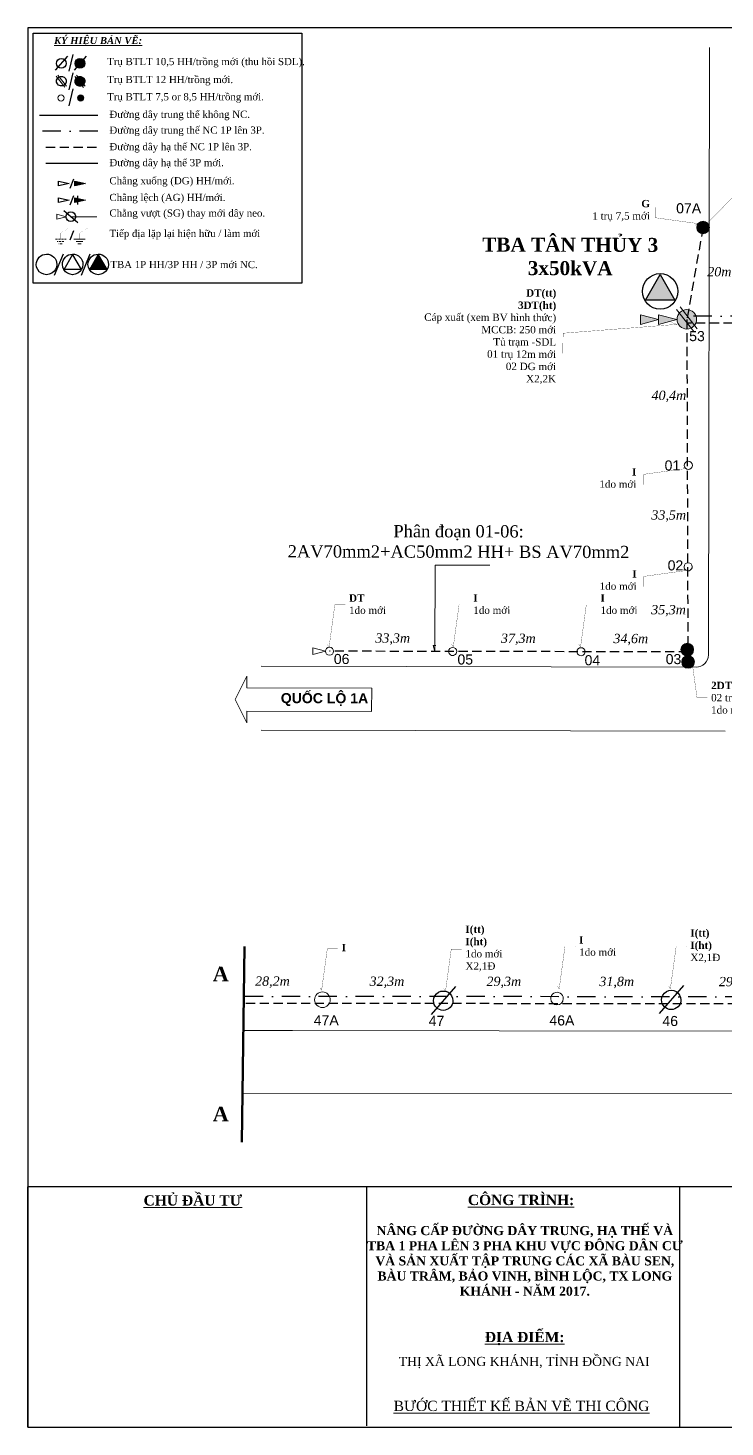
# Model space of a CAD drawing. Header units: metres. Extents: x 429925 to 893472, y 1245258 to 2552490.
# Drawn here: x 435370 to 435655, y 1260101 to 1260673 of the extents above; entities that cross this region are included whole.
import ezdxf

# ---------------------------------------------------------------- set-up
doc = ezdxf.new("R2010")
doc.units = ezdxf.units.M
doc.linetypes.add('DASHDOT', pattern=[1, 0.5, -0.25, 0, -0.25])
doc.linetypes.add('DASHED2', pattern=[0.375, 0.25, -0.125])
doc.layers.add('duong', color=2, linetype='Continuous', lineweight=15)
doc.layers.add('duong bao', color=3, linetype='Continuous', lineweight=13)
doc.layers.add('KHUNGBANVE', color=6, linetype='Continuous')
doc.styles.add('DAURAO', font='arial.ttf')
doc.styles.get("Standard").update_dxf_attribs({"font": 'arial.ttf'})
doc.styles.add('Unicode', font='times.ttf')
doc.linetypes.add('RAOKEM10', pattern='A,2.5,["x",DAURAO,S=0.75,R=0,X=0,Y=-0.252],2.5', length=5)

# ---------------------------------------------------------------- blocks, each defined once
blk = doc.blocks.new('A$C46BF4DDC')
at = {"color": 9, "linetype": 'Continuous'}
blk.add_line((9.91, 11.46), (0, 0), dxfattribs=at)
blk.add_lwpolyline([(0.89, 5.61, -1), (8.82, 5.61, -1)], format="xyb", close=True, dxfattribs=at)
blk = doc.blocks.new('A$C6542344A')
at = {"color": 9, "linetype": 'Continuous'}
for p, q in [((7.45, 9.82), (0, 1.2)), ((8.7, 8.62), (1.25, 0))]:
    blk.add_line(p, q, dxfattribs=at)
for points in [[(0.3, 4.92, -1), (8.24, 4.92, -1)], [(4.27, 0.95, -1), (4.27, 8.89, -1)]]:
    blk.add_lwpolyline(points, format="xyb", close=True, dxfattribs=at)
blk = doc.blocks.new('A$C16F73B65')
at = {"layer": 'duong bao', "lineweight": 50, "ltscale": 2}
blk.add_hatch(color=2, dxfattribs=at).paths.add_polyline_path([(0, 2.58, 1), (5.16, 2.58, 1)])
at = {"color": 4, "linetype": 'Continuous', "lineweight": 18}
blk.add_lwpolyline([(0, 2.58, -1), (5.16, 2.58, -1)], format="xyb", close=True, dxfattribs=at)
blk = doc.blocks.new('A$C7B825D87')
at = {"layer": 'duong bao', "color": 1, "linetype": 'DASHED2', "lineweight": 20, "ltscale": 4}
for p, q in [((1.21, 2.48), (7.13, 2.48)), ((2.41, 1.31), (5.91, 1.31)), ((3.34, 0), (4.99, 0))]:
    blk.add_line(p, q, dxfattribs=at)
at = {"layer": 'duong bao', "color": 1, "linetype": 'DASHED2', "lineweight": 20, "ltscale": 4, "const_width": 0.0325}
blk.add_lwpolyline([(0.01, 8.11), (4.17, 5.43), (4.17, 2.48)], dxfattribs=at)
blk = doc.blocks.new('A$C45A47B40')
at = {"layer": 'duong bao', "color": 1, "lineweight": 20, "ltscale": 4}
for p, q in [((1.21, 2.48), (7.13, 2.48)), ((2.41, 1.31), (5.91, 1.31)), ((3.34, 0), (4.99, 0))]:
    blk.add_line(p, q, dxfattribs=at)
at = {"layer": 'duong bao', "color": 1, "lineweight": 20, "ltscale": 4, "const_width": 0.0325}
blk.add_lwpolyline([(0.01, 8.11), (4.17, 5.43), (4.17, 2.48)], dxfattribs=at)

msp = doc.modelspace()

# ---------------------------------------------------------------- hatches: boundary and pattern name
at = {"layer": 'duong bao', "lineweight": 50, "ltscale": 2}
h = msp.add_hatch(color=256, dxfattribs=at)
edge = h.paths.add_edge_path()
edge.add_ellipse((435390.99, 1260658.3), major_axis=(1.4, 1.4), ratio=1, start_angle=364.0894, end_angle=494.9423)
edge.add_ellipse((435390.99, 1260658.3), major_axis=(1.4, 1.4), ratio=1, start_angle=134.9423, end_angle=184.0894)
edge.add_line((435389.69, 1260656.8), (435392.29, 1260659.8))
edge = h.paths.add_edge_path()
edge.add_ellipse((435390.99, 1260658.3), major_axis=(1.4, 1.4), ratio=1, start_angle=184.0894, end_angle=314.9423)
edge.add_ellipse((435390.99, 1260658.3), major_axis=(1.4, 1.4), ratio=1, start_angle=314.9423, end_angle=364.0894)
edge.add_line((435392.29, 1260659.8), (435389.69, 1260656.8))
h = msp.add_hatch(color=256, dxfattribs=at)
h.paths.add_polyline_path([(435383, 1260649.09, -1), (435383.78, 1260652.98, -1)], flags=17)
h.paths.add_polyline_path([(435383.78, 1260652.98, 1), (435383, 1260649.09, 1)], flags=17)
h = msp.add_hatch(color=256, dxfattribs=at)
edge = h.paths.add_edge_path()
edge.add_ellipse((435390.99, 1260650.98), major_axis=(1.4, 1.4), ratio=1, start_angle=364.0894, end_angle=494.9423)
edge.add_ellipse((435390.99, 1260650.98), major_axis=(1.4, 1.4), ratio=1, start_angle=134.9423, end_angle=184.0894)
edge.add_line((435389.69, 1260649.48), (435392.29, 1260652.48))
edge = h.paths.add_edge_path()
edge.add_ellipse((435390.99, 1260650.98), major_axis=(1.4, 1.4), ratio=1, start_angle=184.0894, end_angle=314.9423)
edge.add_ellipse((435390.99, 1260650.98), major_axis=(1.4, 1.4), ratio=1, start_angle=314.9423, end_angle=364.0894)
edge.add_line((435392.29, 1260652.48), (435389.69, 1260649.48))
h = msp.add_hatch(color=256, dxfattribs=at)
h.paths.add_polyline_path([(435390.6, 1260649.03, -1), (435391.38, 1260652.92, -1)], flags=17)
h.paths.add_polyline_path([(435391.38, 1260652.92, 1), (435390.6, 1260649.03, 1)], flags=17)
for points in [[(435391.38, 1260652.92, -1), (435390.6, 1260649.03, -1)], [(435393.23, 1260609.29), (435388.84, 1260610.23), (435388.84, 1260608.34)], [(435398.47, 1260580.15), (435395.01, 1260574.16), (435401.93, 1260574.16)], [(435628.08, 1260572.02), (435622.1, 1260561.66), (435634.06, 1260561.66)], [(435638.19, 1260549.87, -1), (435639.74, 1260557.65, -1)], [(435627.44, 1260553.66), (435619.99, 1260555.67), (435619.98, 1260551.69)], [(435627.44, 1260555.66), (435627.44, 1260551.67), (435634.9, 1260553.65)]]:
    msp.add_hatch(color=256, dxfattribs=at).paths.add_polyline_path(points)
h = msp.add_hatch(color=256, dxfattribs=at)
h.paths.add_polyline_path([(435393.23, 1260602.45), (435390.09, 1260603.13), (435390.09, 1260601.77)])
h.paths.add_polyline_path([(435390.09, 1260601.77), (435390.09, 1260603.13), (435388.84, 1260603.4), (435388.84, 1260601.5)])

# ---------------------------------------------------------------- linework, layer by layer
at = {"color": 7, "linetype": 'Continuous'}
for p, q in [((435388.09, 1260662.01), (435386.46, 1260655.13)), ((435388.09, 1260654.46), (435386.46, 1260647.58)), ((435388.09, 1260647.89), (435386.46, 1260641.01)), ((435386.95, 1260607.39), (435388.54, 1260611.18)), ((435386.95, 1260600.55), (435388.54, 1260604.34)), ((435390.09, 1260600.74), (435390.09, 1260604.16)), ((435390.09, 1260600.74), (435390.09, 1260604.16)), ((435386.95, 1260586.19), (435388.54, 1260589.99)), ((435380.55, 1260571.79), (435384.19, 1260580.49)), ((435391.55, 1260571.79), (435395.19, 1260580.49))]:
    msp.add_line(p, q, dxfattribs=at)
at = {"color": 4, "linetype": 'Continuous', "lineweight": 18}
for p, q in [((435647.78, 1260416.69), (435648.25, 1260664.8)), ((435536.1, 1260453.37), (435558.41, 1260453.33)), ((435465.03, 1260412.03), (435642.78, 1260411.7)), ((435464.98, 1260385.92), (435654.58, 1260385.56)), ((435457.73, 1260263.26), (435477.79, 1260263.24)), ((435759.7, 1260262.95), (435457.73, 1260263.26)), ((436114.61, 1260237.12), (435457.4, 1260237.63))]:
    msp.add_line(p, q, dxfattribs=at)
at = {"color": 1, "lineweight": 30, "ltscale": 15}
msp.add_line((435398.26, 1260637.04), (435374.43, 1260637.04), dxfattribs=at)
at = {"color": 1, "linetype": 'DASHDOT', "lineweight": 30, "ltscale": 15}
for p, q in [((435398.26, 1260630.58), (435374.43, 1260630.58)), ((436102.17, 1260554.25), (435638.97, 1260555.12)), ((436115.11, 1260276.54), (435457.91, 1260277.2))]:
    msp.add_line(p, q, dxfattribs=at)
at = {"color": 5, "linetype": 'DASHED2', "lineweight": 30, "ltscale": 15}
for p, q in [((435377.1, 1260624.07), (435398.3, 1260624.07)), ((435645.58, 1260591.28), (435638.97, 1260553.76)), ((436102.13, 1260551.37), (435638.96, 1260552.23)), ((435638.97, 1260553.76), (435639.38, 1260417.91)), ((435639.44, 1260417.91), (435492.95, 1260418.18)), ((435639.39, 1260416.25), (435639.39, 1260416.08)), ((436115.07, 1260273.65), (435457.87, 1260274.32))]:
    msp.add_line(p, q, dxfattribs=at)
at = {"color": 9, "linetype": 'Continuous'}
msp.add_lwpolyline([(435369.74, 1260101.28), (436182.54, 1260101.28), (436182.54, 1260672.78), (435369.74, 1260672.78)], close=True, dxfattribs=at)
at = {"color": 7, "linetype": 'Continuous'}
for points in [[(435371.9, 1260670.71), (435481.61, 1260670.71), (435481.61, 1260568.56), (435371.9, 1260568.56)], [(435382.19, 1260610.23), (435386.59, 1260609.29), (435382.19, 1260608.34)], [(435388.84, 1260610.23), (435393.23, 1260609.29), (435388.84, 1260608.34)], [(435388.84, 1260610.23), (435393.23, 1260609.29), (435388.84, 1260608.34)], [(435382.19, 1260603.4), (435386.59, 1260602.45), (435382.19, 1260601.5)], [(435388.84, 1260603.4), (435393.23, 1260602.45), (435388.84, 1260601.5)], [(435388.84, 1260603.4), (435393.23, 1260602.45), (435388.84, 1260601.5)], [(435384.54, 1260574.16), (435388, 1260580.15), (435391.46, 1260574.16)], [(435395.01, 1260574.16), (435398.47, 1260580.15), (435401.93, 1260574.16)], [(435395.01, 1260574.16), (435398.47, 1260580.15), (435401.93, 1260574.16)], [(435395.01, 1260574.16), (435398.47, 1260580.15), (435401.93, 1260574.16)], [(435622.1, 1260561.66), (435628.08, 1260572.02), (435634.06, 1260561.66)]]:
    msp.add_lwpolyline(points, close=True, dxfattribs=at)
at = {"color": 9, "linetype": 'Continuous'}
for points in [[(435383, 1260649.09, -1), (435383.78, 1260652.98, -1)], [(435385.33, 1260650.65, -1), (435381.44, 1260651.42, -1)], [(435390.6, 1260649.03, -1), (435391.38, 1260652.92, -1)], [(435392.93, 1260650.59, -1), (435389.04, 1260651.36, -1)]]:
    msp.add_lwpolyline(points, format="xyb", close=True, dxfattribs=at)
at = {"color": 4, "linetype": 'Continuous', "lineweight": 18}
for points in [[(435381.98, 1260644.21, -1), (435384.56, 1260644.21, -1)], [(435637.92, 1260494.11, -1), (435641.24, 1260494.1, -1)], [(435637.85, 1260452.7, -1), (435641.16, 1260452.69, -1)], [(435491.3, 1260418.18, -1), (435494.61, 1260418.18, -1)], [(435541.61, 1260418.09, -1), (435544.92, 1260418.08, -1)], [(435594.09, 1260417.99, -1), (435597.4, 1260417.98, -1)], [(435637.78, 1260417.91, -1), (435641.09, 1260417.9, -1)], [(435493.26, 1260275.81, -1), (435486.87, 1260275.81, -1)], [(435588.47, 1260276.29, -1), (435583.36, 1260276.3, -1)]]:
    msp.add_lwpolyline(points, format="xyb", close=True, dxfattribs=at)
at = {"color": 5, "linetype": 'DASHED2', "lineweight": 30, "ltscale": 15, "const_width": 0.1}
msp.add_lwpolyline([(435645.58, 1260591.28), (435667.12, 1260613.17)], dxfattribs=at)
at = {"color": 4, "linetype": 'Continuous', "lineweight": 18}
for points in [[(435385.28, 1260595.68), (435381.55, 1260594.69), (435381.55, 1260596.68)], [(435627.44, 1260553.66), (435619.98, 1260551.69), (435619.99, 1260555.67)], [(435634.9, 1260553.65), (435627.44, 1260551.67), (435627.44, 1260555.66)], [(435491.3, 1260418.18), (435486.08, 1260416.8), (435486.08, 1260419.59)], [(435510.2, 1260403.15), (435459.17, 1260403.24), (435459.18, 1260408.01), (435454.4, 1260398.49), (435459.14, 1260388.96), (435459.15, 1260393.72), (435510.18, 1260393.62)]]:
    msp.add_lwpolyline(points, close=True, dxfattribs=at)
at = {"color": 7, "linetype": 'Continuous'}
for points in [[(435373.14, 1260576.19, -1), (435381.53, 1260576.22, -1)], [(435383.79, 1260576.19, -1), (435392.18, 1260576.22, -1)], [(435394.26, 1260576.19, -1), (435402.65, 1260576.22, -1)], [(435394.26, 1260576.19, -1), (435402.65, 1260576.22, -1)], [(435394.26, 1260576.19, -1), (435402.65, 1260576.22, -1)], [(435620.8, 1260565.17, -1), (435635.3, 1260565.22, -1)]]:
    msp.add_lwpolyline(points, format="xyb", close=True, dxfattribs=at)
at = {"color": 4, "linetype": 'Continuous', "lineweight": 18}
msp.add_lwpolyline([(435536.38, 1260420.55), (435535.29, 1260420.51), (435536.04, 1260418.1), (435536.1, 1260453.37)], dxfattribs=at)
msp.add_arc((435642.78, 1260416.7), 5, 269.8934, 359.8934, dxfattribs=at)
at = {"layer": 'duong bao', "color": 6, "linetype": 'RAOKEM10', "lineweight": 30, "ltscale": 2}
msp.add_line((435377.1, 1260617.57), (435398.3, 1260617.57), dxfattribs=at)
at = {"layer": 'duong bao', "lineweight": 18, "ltscale": 2}
msp.add_line((435397.91, 1260595.63), (435387.32, 1260595.63), dxfattribs=at)
at = {"layer": 'duong bao', "lineweight": 50, "ltscale": 2}
msp.add_line((435458.16, 1260297.51), (435457.15, 1260217.7), dxfattribs=at)
at = {"layer": 'duong bao', "color": 4, "lineweight": 15, "ltscale": 2, "const_width": 0.1}
for points in [[(435642.4, 1260592.21), (435643.42, 1260592.89), (435626.19, 1260595.25), (435626.17, 1260599.47)], [(435632.74, 1260552.46), (435634.88, 1260551.7), (435588.41, 1260548.09), (435588.29, 1260539.9)], [(435637.37, 1260493.46), (435638.39, 1260492.78), (435621.16, 1260490.42), (435621.14, 1260486.2)], [(435637.49, 1260451.79), (435638.51, 1260451.11), (435621.28, 1260448.75), (435621.26, 1260444.53)], [(435492.1, 1260420.96), (435492.78, 1260419.94), (435495.14, 1260437.17), (435499.36, 1260437.18)], [(435542.86, 1260420.98), (435543.54, 1260419.96), (435545.9, 1260437.19), (435550.12, 1260437.21)], [(435594.86, 1260420.98), (435595.54, 1260419.96), (435597.9, 1260437.19), (435602.11, 1260437.21)], [(435640.05, 1260415.65), (435640.73, 1260416.67), (435643.09, 1260399.44), (435647.31, 1260399.42)], [(435489.05, 1260280.7), (435489.73, 1260279.68), (435492.09, 1260296.91), (435496.31, 1260296.93)], [(435539.67, 1260280.31), (435540.35, 1260279.28), (435542.71, 1260296.52), (435546.93, 1260296.53)], [(435586.12, 1260281.3), (435586.81, 1260280.28), (435589.16, 1260297.51), (435593.38, 1260297.52)], [(435631.56, 1260281.3), (435632.24, 1260280.28), (435634.6, 1260297.51), (435638.82, 1260297.52)]]:
    msp.add_lwpolyline(points, dxfattribs=at)
at = {"layer": 'KHUNGBANVE', "color": 2}
for p, q in [((435369.74, 1260101.28), (435369.74, 1260199.44)), ((436182.54, 1260199.44), (435369.74, 1260199.44)), ((435508.22, 1260101.72), (435508.22, 1260199.58)), ((435636.07, 1260101.28), (435636.07, 1260199.44)), ((435369.74, 1260101.28), (436182.54, 1260101.28))]:
    msp.add_line(p, q, dxfattribs=at)

# ---------------------------------------------------------------- block references
at = {"color": 4, "linetype": 'Continuous', "lineweight": 18, "yscale": 0.5, "zscale": 0.5}
for p, xscale, rotation in [((435380.91, 1260655.5), 0.5000000000041764, 359.9423113320694), ((435388.56, 1260655.5), 0.5000000000041764, 359.9423113320694), ((435384.45, 1260598.11), 0.5000000000211088, 269.9863334116617)]:
    msp.add_blockref('A$C46BF4DDC', p, dxfattribs=dict(at, xscale=xscale, rotation=rotation))
at = {"color": 4, "linetype": 'Continuous', "lineweight": 18, "rotation": 359.9423113302711}
for p in [(435534.56, 1260269.82), (435627.73, 1260270.15)]:
    msp.add_blockref('A$C46BF4DDC', p, dxfattribs=at)
at = {"layer": 'duong bao', "lineweight": 50, "ltscale": 2, "xscale": 0.4999999999677948, "yscale": 0.5, "zscale": 0.5, "rotation": 78.73382310779768}
for p in [(435385.38, 1260648.46), (435392.98, 1260648.4)]:
    msp.add_blockref('A$C6542344A', p, dxfattribs=at)
at = {"layer": 'duong bao', "lineweight": 50, "ltscale": 2}
for name, p, xscale, yscale, zscale in [('A$C16F73B65', (435390.01, 1260642.92), 0.5, 0.5, 0.5), ('A$C7B825D87', (435386.37, 1260584.54), -0.8000000000029104, 0.7999999999883585, 0.8), ('A$C45A47B40', (435394.13, 1260584.55), -0.8000000000029104, 0.7999999999883585, 0.8)]:
    msp.add_blockref(name, p, dxfattribs=dict(at, xscale=xscale, yscale=yscale, zscale=zscale))
for p in [(435643.01, 1260588.7), (435636.57, 1260416.27), (435636.88, 1260411.22)]:
    msp.add_blockref('A$C16F73B65', p, dxfattribs=at)
at = {"layer": 'duong bao', "lineweight": 50, "ltscale": 2, "rotation": 78.73382310861251}
msp.add_blockref('A$C6542344A', (435642.96, 1260548.61), dxfattribs=at)

# ---------------------------------------------------------------- texts
at = {"color": 4, "linetype": 'Continuous', "lineweight": 18, "insert": (435398.37, 1260667.24), "char_height": 2.867, "width": 49.2057, "attachment_point": 5}
msp.add_mtext('\\C7;\\fTimes New Roman|b1|i1|;\\H2.8669647164643;\\LKÝ HIỆU BẢN VẼ\\l\\L:\\l', dxfattribs=at)
at = {"char_height": 2.9352, "attachment_point": 4}
for s, insert, width in [('{\\fTimes New Roman|b0|i0|c0|p18;\\C7;Trụ BTLT 10,5 HH/trồng mới (thu hồi SDL).}', (435402.1, 1260658.58), 78.7288), ('{\\fTimes New Roman|b0|i0|c0|p18;\\C7;Trụ BTLT 12 HH/trồng mới.}', (435402.1, 1260651.25), 78.7288), ('{\\fTimes New Roman|b0|i0|c0|p18;\\C7;Trụ BTLT 7,5 or 8,5 HH/trồng mới.}', (435402.1, 1260644.22), 78.7288), ('{\\fTimes New Roman|b0|i0|c0|p18;\\H1x;\\C7;Đường dây trung thế không NC.}', (435403.03, 1260637.04), 60.7348), ('{\\fTimes New Roman|b0|i0|c0|p18;\\C7;Đường dây trung thế NC 1P lên 3P.}', (435403.03, 1260630.58), 65.0554), ('{\\fTimes New Roman|b0|i0|c0|p18;\\C7;Đường dây hạ thế NC 1P lên 3P.}', (435403.03, 1260623.82), 69.8685), ('{\\fTimes New Roman|b0|i0|c0|p18;\\C7;Đường dây hạ thế 3P mới.}', (435403.03, 1260617.31), 69.8685), ('{\\fTimes New Roman|b0|i0|c0|p18;\\C7;Chằng xuống (DG) HH/mới.}', (435403.03, 1260609.91), 67.094), ('{\\fTimes New Roman|b0|i0|c0|p18;\\C7;Chằng lệch (AG) HH/mới.}', (435403.03, 1260603.08), 67.094), ('{\\fTimes New Roman|b0|i0|c0|p18;\\C7;Chằng vượt (SG) thay mới dây neo.}', (435403.03, 1260596.71), 67.094), ('{\\fTimes New Roman|b0|i0|c0|p18;\\C7;Tiếp địa lặp lại hiện hữu / làm mới}', (435403.01, 1260588.4), 67.094), ('{\\fTimes New Roman|b0|i0|c0|p18;\\C7;TBA 1P HH/3P HH / 3P mới NC.}', (435403.4, 1260576.11), 74)]:
    msp.add_mtext(s, dxfattribs=dict(at, insert=insert, width=width))
at = {"color": 4, "linetype": 'Continuous', "lineweight": 18}
for s, insert, char_height, width, attachment_point, rotation in [('{\\fTimes New Roman|b1|i0|c0|p18;\\C7;G\\P\\fTimes New Roman|b0|i0|c0|p18;1 trụ 7,5 mới}', (435623.89, 1260598.17), 3, 24.4669, 6, 0.0997), ('{\\fArial Unicode MS|b0|i0|c0|p34;\\C7;07A}', (435639.71, 1260599.1), 4.1093, 22.225, 5, 359.8934), ('{\\fTimes New Roman|b1|i0|c0|p18;\\C7;TBA TÂN THỦY 3 3x50kVA}', (435591.31, 1260579.38), 5.7341, 87, 5, 359.8934), ('{\\fTimes New Roman|b0|i1|c0|p18;\\C7;20m}', (435652.26, 1260573.21), 3.8, 22.4014, 5, 359.8934), ('{\\fTimes New Roman|b1|i0|c0|p18;\\C7;DT(tt)\\P3DT(ht)\\P\\fTimes New Roman|b0|i0|c0|p18;Cáp xuất (xem BV hình thức)\\PMCCB: 250 mới \\PTủ trạm -SDL\\P01 trụ 12m mới\\P02 DG mới\\PX2,2K}', (435585.56, 1260546.65), 3, 71.5508, 6, 359.8233), ('{\\fArial Unicode MS|b0|i0|c0|p34;\\C7;53}', (435643.12, 1260546.88), 4.1093, 22.225, 5, 359.8934), ('{\\fTimes New Roman|b0|i1|c0|p18;\\C7;40,4m}', (435631.65, 1260522.26), 3.8, 22.4014, 5, 359.8934), ('{\\fArial Unicode MS|b0|i0|c0|p34;\\C7;01}', (435633.08, 1260494.05), 4.1093, 22.225, 5, 359.8934), ('{\\fTimes New Roman|b1|i0|c0|p18;\\C7;I\\P\\fTimes New Roman|b0|i0|c0|p18;1do mới}', (435618.35, 1260488.92), 3, 24.4669, 6, 359.9003), ('{\\fTimes New Roman|b0|i1|c0|p18;\\C7;33,5m}', (435631.56, 1260473.42), 3.8, 22.4014, 5, 359.8934), ('{\\fTimes New Roman|b0|i0|c0|p18;\\C7;Phân đoạn 01-06:\\P2AV70mm2+AC50mm2 HH+ BS AV70mm2}', (435545.68, 1260462.97), 5, 140.9732, 5, 359.8934), ('{\\fArial Unicode MS|b0|i0|c0|p34;\\C7;02}', (435634.32, 1260453.23), 4.1093, 22.225, 5, 359.8934), ('{\\fTimes New Roman|b1|i0|c0|p18;\\C7;I\\P\\fTimes New Roman|b0|i0|c0|p18;1do mới}', (435618.47, 1260447.25), 3, 24.4669, 6, 359.9003), ('{\\fTimes New Roman|b1|i0|c0|p18;\\C7;DT\\P\\fTimes New Roman|b0|i0|c0|p18;1do mới}', (435500.94, 1260437.4), 3, 24.4669, 4, 0.0997), ('{\\fTimes New Roman|b1|i0|c0|p18;\\C7;I\\P\\fTimes New Roman|b0|i0|c0|p18;1do mới}', (435551.7, 1260437.42), 3, 24.4669, 4, 0.0997), ('{\\fTimes New Roman|b1|i0|c0|p18;\\C7;I\\P\\fTimes New Roman|b0|i0|c0|p18;1do mới}', (435603.7, 1260437.42), 3, 24.4669, 4, 0.0997), ('{\\fTimes New Roman|b0|i1|c0|p18;\\C7;35,3m}', (435631.49, 1260434.72), 3.8, 22.4014, 5, 359.8934), ('{\\fTimes New Roman|b0|i1|c0|p18;\\C7;33,3m}', (435518.79, 1260423.13), 3.8, 22.4014, 5, 359.8934), ('{\\fTimes New Roman|b0|i1|c0|p18;\\C7;37,3m}', (435570.11, 1260423.03), 3.8, 22.4014, 5, 359.8934), ('{\\fTimes New Roman|b0|i1|c0|p18;\\C7;34,6m}', (435616.07, 1260422.94), 3.8, 22.4014, 5, 359.8934), ('{\\fArial Unicode MS|b0|i0|c0|p34;\\C7;06}', (435497.92, 1260414.99), 4.1093, 22.225, 5, 359.8934), ('{\\fArial Unicode MS|b0|i0|c0|p34;\\C7;05}', (435548.43, 1260414.8), 4.1093, 22.225, 5, 359.8934), ('{\\fArial Unicode MS|b0|i0|c0|p34;\\C7;04}', (435600.38, 1260414.49), 4.1093, 22.225, 5, 359.8934), ('{\\fArial Unicode MS|b0|i0|c0|p34;\\C7;03}', (435633.52, 1260414.94), 4.1093, 22.225, 5, 359.8934), ('{\\fTimes New Roman|b1|i0|c0|p18;\\C7;2DT\\P\\fTimes New Roman|b0|i0|c0|p18;02 trụ 8,5m mới\\fTimes New Roman|b1|i0|c0|p18;\\P\\fTimes New Roman|b0|i0|c0|p18;1do mới}', (435648.89, 1260399.2), 3, 31.0185, 4, 359.9003), ('{\\fArial Unicode MS|b1|i0|c0|p34;\\H1x;\\C7;QUỐC LỘ 1A}', (435490.91, 1260398.42), 4.1093, 73.025, 5, 359.8934), ('{\\fTimes New Roman|b1|i0|c0|p18;\\C7;I(tt)\\PI(ht)\\P\\fTimes New Roman|b0|i0|c0|p18;1do mới\\PX2,1Đ}', (435548.51, 1260296.75), 3, 24.4669, 4, 0.0997), ('{\\fTimes New Roman|b1|i0|c0|p18;\\C7;I\\P\\fTimes New Roman|b0|i0|c0|p18;1do mới}', (435594.97, 1260297.74), 3, 24.4669, 4, 0.0997), ('{\\fTimes New Roman|b1|i0|c0|p18;\\C7;I(tt)\\PI(ht)\\P\\fTimes New Roman|b0|i0|c0|p18;X2,1Đ}', (435640.41, 1260297.74), 3, 24.4669, 4, 0.0997), ('{\\fTimes New Roman|b1|i0|c0|p18;\\C7;I}', (435497.89, 1260297.15), 3, 24.4669, 4, 0.0997), ('{\\fTimes New Roman|b1|i0|c0|p18;\\C7;A}', (435448.51, 1260286.35), 6, 22.4014, 5, 359.8934), ('{\\fTimes New Roman|b0|i1|c0|p18;\\C7;28,2m}', (435469.63, 1260282.98), 3.8, 22.4014, 5, 359.9423), ('{\\fTimes New Roman|b0|i1|c0|p18;\\C7;32,3m}', (435516.42, 1260282.93), 3.8, 22.4014, 5, 359.9423), ('{\\fTimes New Roman|b0|i1|c0|p18;\\C7;29,3m}', (435564.19, 1260282.88), 3.8, 22.4014, 5, 359.9423), ('{\\fTimes New Roman|b0|i1|c0|p18;\\C7;31,8m}', (435610.32, 1260282.84), 3.8, 22.4014, 5, 359.9423), ('{\\fTimes New Roman|b0|i1|c0|p18;\\C7;29,6m}', (435659.16, 1260282.79), 3.8, 22.4014, 5, 359.9423), ('{\\fArial Unicode MS|b0|i0|c0|p34;\\C7;47A}', (435486.52, 1260267.45), 4.1093, 14.9029, 4, 359.9423), ('{\\fArial Unicode MS|b0|i0|c0|p34;\\C7;47}', (435536.69, 1260267.2), 4.1093, 22.225, 5, 359.9423), ('{\\fArial Unicode MS|b0|i0|c0|p34;\\C7;46A}', (435582.81, 1260267.35), 4.1093, 14.9029, 4, 359.9423), ('{\\fArial Unicode MS|b0|i0|c0|p34;\\C7;46}', (435632.18, 1260267.11), 4.1093, 22.225, 5, 359.9423), ('{\\fTimes New Roman|b1|i0|c0|p18;\\C7;A}', (435448.51, 1260229.16), 6, 22.4014, 5, 359.8934)]:
    msp.add_mtext(s, dxfattribs=dict(at, insert=insert, char_height=char_height, width=width, attachment_point=attachment_point, rotation=rotation))
at = {"layer": 'duong', "attachment_point": 2, "style": 'Unicode'}
for s, insert, char_height, width in [('{\\fTimes New Roman|b1|i0|c0|p18;\\LCÔNG TRÌNH:}', (435571.23, 1260196.15), 4.1939, 338.0455), ('{\\fTimes New Roman|b1|i0|c0|p18;\\LCHỦ ĐẦU TƯ}', (435437.1, 1260195.95), 4.1939, 338.0455), ('{\\fTimes New Roman|b1|i0|c0|p18;NÂNG CẤ\\fTimes New Roman|b1|i0|c163|p18;P ĐƯ\\fTimes New Roman|b1|i0|c0|p18;ỜNG DÂY TRUNG, HẠ THẾ VÀ TBA 1 PHA LÊN 3 PHA KHU VỰ\\fTimes New Roman|b1|i0|c163|p18;C ĐÔNG DÂN CƯ VÀ S\\fTimes New Roman|b1|i0|c0|p18;ẢN XUẤT TẬP TRUNG CÁC XÃ BÀU SEN, BÀU TRÂM, BẢO VINH, BÌNH LỘ\\fTimes New Roman|b1|i0|c163|p18;C, TX LONG KHÁNH - NĂM \\fTimes New Roman|b1|i0|c0|p18;2017.}', (435572.77, 1260183.37), 3.70861, 130.2593), ('{\\fTimes New Roman|b1|i0|c0|p18;\\LĐỊA ĐIẾM:}', (435572.69, 1260140.15), 4.1939, 128.0996), ('THỊ XÃ LONG KHÁNH, TỈNH ĐỒNG NAI', (435572.49, 1260129.93), 3.7086, 129.5413), ('{\\LBƯỚC THIẾT KẾ BẢN VẼ THI CÔNG}', (435571.41, 1260112.01), 4.1939, 338.0455)]:
    msp.add_mtext(s, dxfattribs=dict(at, insert=insert, char_height=char_height, width=width))

doc.saveas('drawing.dxf')
